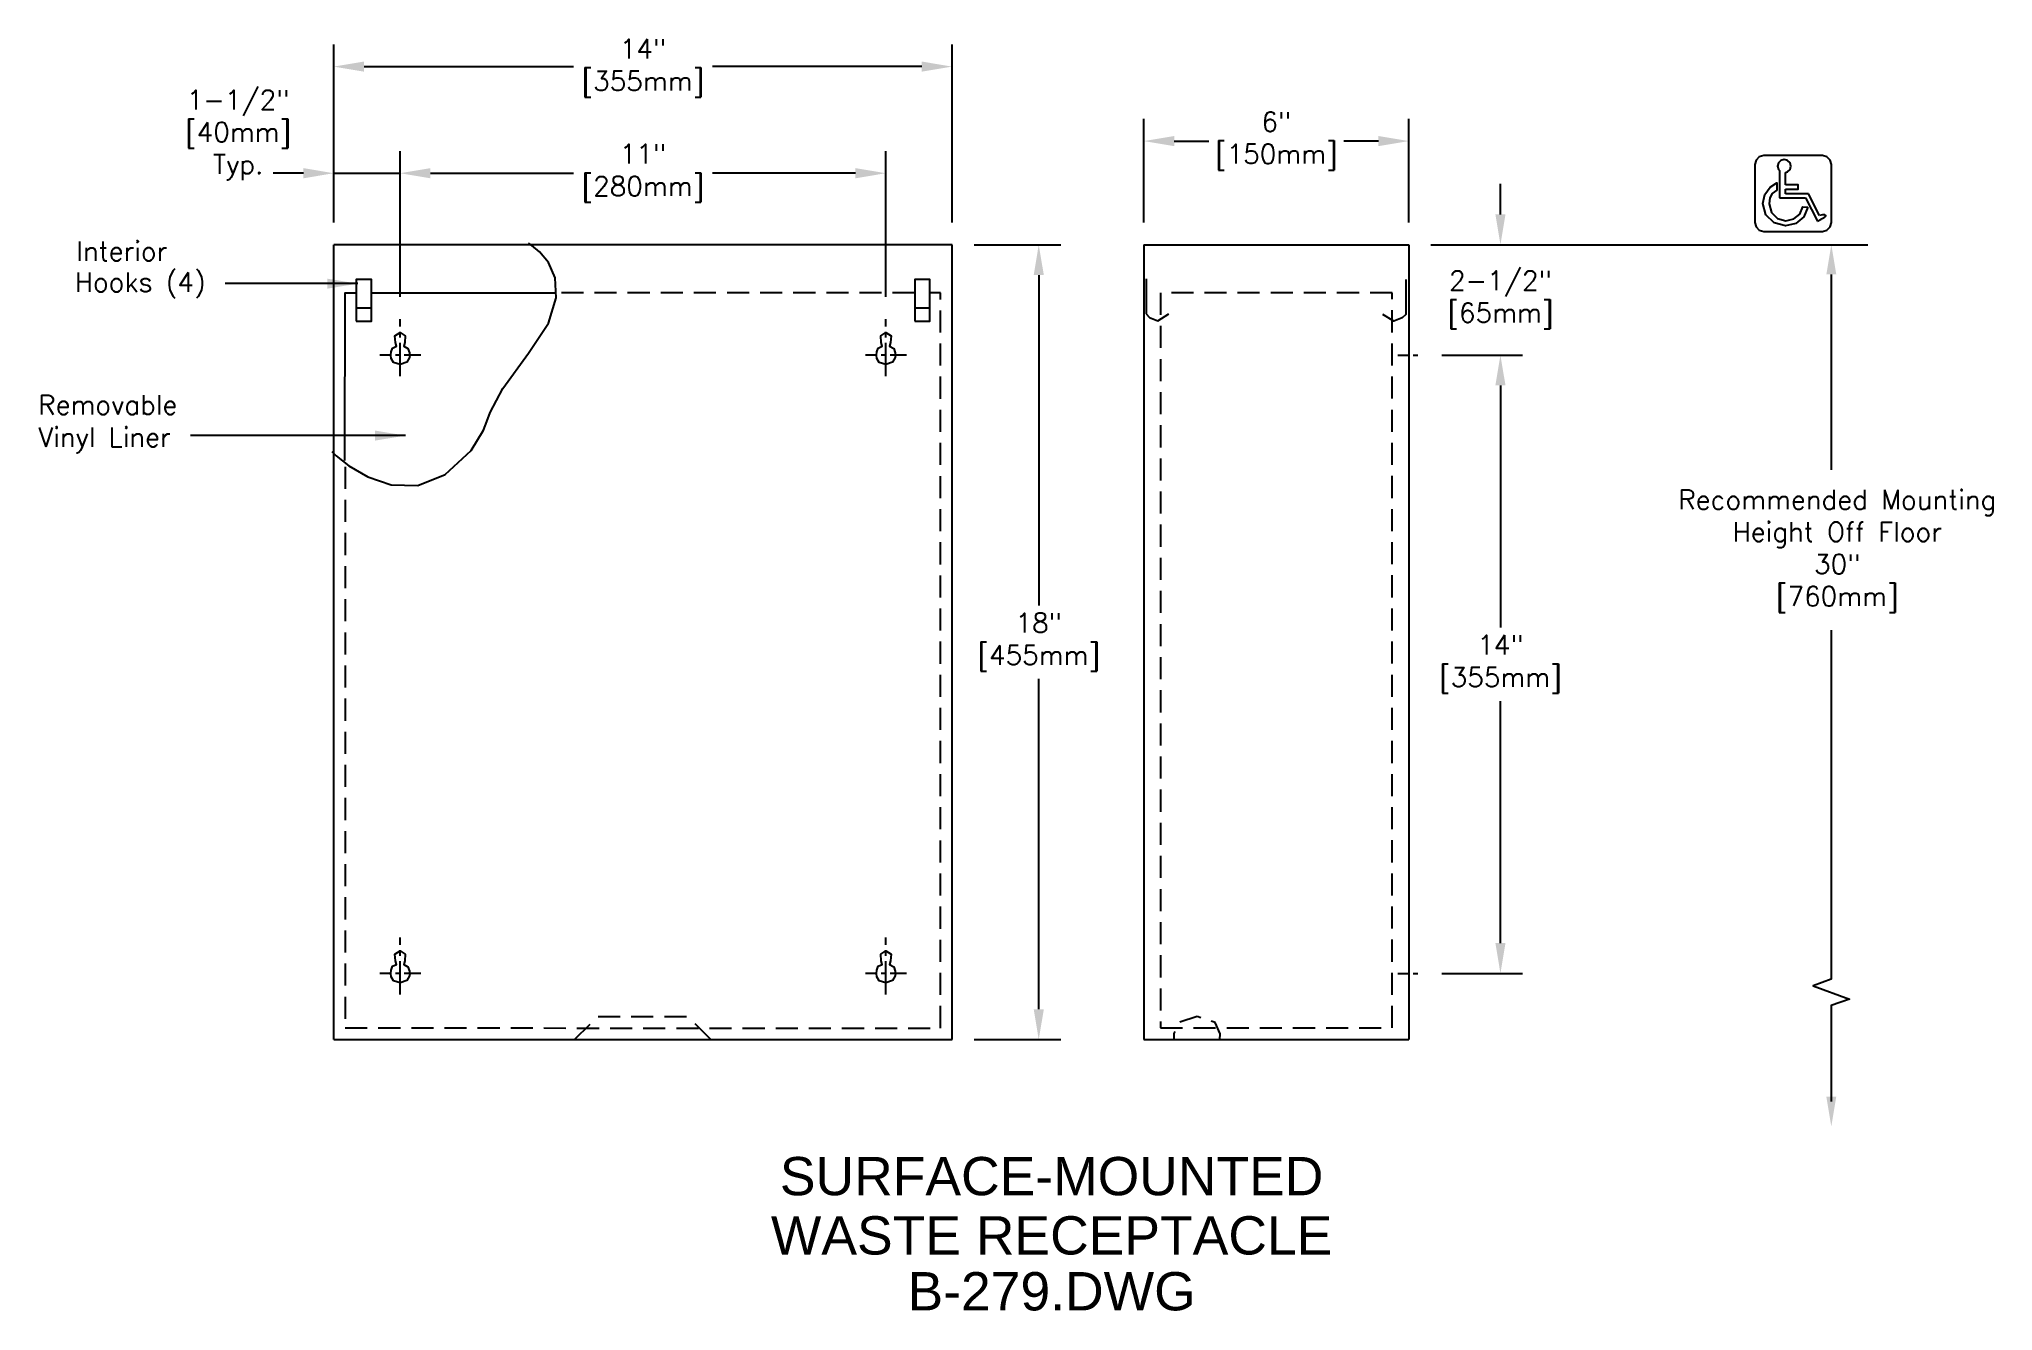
# Model space of a CAD drawing. Extents: x 42.8 to 87, y 8.6 to 37.4.
import ezdxf
from ezdxf.enums import TextEntityAlignment as Align

# ---------------------------------------------------------------- set-up
doc = ezdxf.new("R2010")
doc.units = 0
doc.header["$MEASUREMENT"] = 0
doc.header["$PDMODE"] = 35
doc.header["$PDSIZE"] = 1
doc.linetypes.add('CENTER2', pattern=[1.125, 0.75, -0.125, 0.125, -0.125])
doc.linetypes.add('HIDDEN2', pattern=[0.1875, 0.125, -0.0625])
doc.layers.get('0').update_dxf_attribs({"linetype": 'CONTINUOUS'})
doc.layers.get('DEFPOINTS').update_dxf_attribs({"linetype": 'CONTINUOUS'})
for name, color, linetype in [('DETAIL', 4, 'CONTINUOUS'), ('DIM', 1, 'CONTINUOUS'), ('TEXT', 2, 'CONTINUOUS')]:
    doc.layers.add(name, color=color, linetype=linetype)
doc.styles.add('ARIAL_5', font='arial.ttf', dxfattribs={"height": 5})
doc.styles.add('DIM_S_8', font='simplex.shx', dxfattribs={"height": 0.4375})
doc.dimstyles.new('DIM_S_7', dxfattribs={"dimtxt": 0.12, "dimasz": 0.6875, "dimexe": 0.5, "dimexo": 0.5, "dimgap": 0.09375, "dimtad": 1, "dimtih": 1, "dimtoh": 1, "dimdec": 4, "dimrnd": 0.0625, "dimzin": 0, "dimtxsty": 'DIM_S_8', "dimcen": 0.09375, "dimaunit": 1, "dimazin": 3, "dimtfac": 1, "dimtdec": 4, "dimtofl": 0, "dimtmove": 0, "dimatfit": 3, "dimtolj": 1, "dimtzin": 0})

# ---------------------------------------------------------------- blocks, each defined once
blk = doc.blocks.new('TBLK_TX')
blk = doc.blocks.new('*D1')
at = {"color": 0, "linetype": 'BYBLOCK'}
for p, q in [((100.844, 33.202), (100.844, 37.234)), ((114.844, 33.202), (114.844, 37.234)), ((101.532, 36.734), (106.271, 36.734)), ((114.157, 36.734), (109.417, 36.734))]:
    blk.add_line(p, q, dxfattribs=at)
for points in [[(101.532, 36.849), (101.532, 36.619), (100.844, 36.734)], [(114.157, 36.849), (114.157, 36.619), (114.844, 36.734)]]:
    blk.add_solid(points, dxfattribs=at)
at = {"layer": 'DEFPOINTS', "color": 0, "linetype": 'BYBLOCK'}
for p in [(114.844, 36.734), (100.844, 32.702), (114.844, 32.702)]:
    blk.add_point(p, dxfattribs=at)
at = {"color": 0, "linetype": 'BYBLOCK', "insert": (107.844, 36.701), "char_height": 0.4375, "attachment_point": 5, "style": 'DIM_S_8'}
blk.add_mtext('\\A1;14"\\P[355mm]', dxfattribs=at)
blk = doc.blocks.new('*D2')
at = {"color": 0, "linetype": 'BYBLOCK'}
for p, q in [((100.844, 33.202), (100.844, 34.82)), ((102.344, 31.519), (102.344, 34.82)), ((100.157, 34.32), (99.469, 34.32)), ((100.844, 34.32), (102.344, 34.32)), ((103.032, 34.32), (103.719, 34.32))]:
    blk.add_line(p, q, dxfattribs=at)
for points in [[(100.157, 34.435), (100.157, 34.205), (100.844, 34.32)], [(103.032, 34.435), (103.032, 34.205), (102.344, 34.32)]]:
    blk.add_solid(points, dxfattribs=at)
at = {"layer": 'DEFPOINTS', "color": 0, "linetype": 'BYBLOCK'}
for p in [(102.344, 34.32), (100.844, 32.702), (102.344, 31.019)]:
    blk.add_point(p, dxfattribs=at)
at = {"color": 0, "linetype": 'BYBLOCK', "insert": (98.678, 35.18), "char_height": 0.4375, "attachment_point": 5, "style": 'DIM_S_8'}
blk.add_mtext('\\A1;1-1/2"\\P[40mm]\\PTyp.', dxfattribs=at)
blk = doc.blocks.new('*D3')
at = {"color": 0, "linetype": 'BYBLOCK'}
for p, q in [((115.344, 32.702), (117.307, 32.702)), ((116.807, 32.014), (116.807, 24.535)), ((116.807, 15.389), (116.807, 22.869)), ((115.344, 14.702), (117.307, 14.702))]:
    blk.add_line(p, q, dxfattribs=at)
for points in [[(116.693, 32.014), (116.922, 32.014), (116.807, 32.702)], [(116.693, 15.389), (116.922, 15.389), (116.807, 14.702)]]:
    blk.add_solid(points, dxfattribs=at)
at = {"layer": 'DEFPOINTS', "color": 0, "linetype": 'BYBLOCK'}
for p in [(114.844, 32.702), (114.844, 14.702), (116.807, 14.702)]:
    blk.add_point(p, dxfattribs=at)
at = {"color": 0, "linetype": 'BYBLOCK', "insert": (116.807, 23.702), "char_height": 0.4375, "attachment_point": 5, "style": 'DIM_S_8'}
blk.add_mtext('\\A1;18"\\P[455mm]', dxfattribs=at)
blk = doc.blocks.new('*D4')
at = {"color": 0, "linetype": 'BYBLOCK'}
for p, q in [((119.187, 33.202), (119.187, 35.548)), ((125.187, 33.202), (125.187, 35.548)), ((119.875, 35.048), (120.656, 35.048)), ((124.5, 35.048), (123.719, 35.048))]:
    blk.add_line(p, q, dxfattribs=at)
for points in [[(119.875, 35.162), (119.875, 34.933), (119.187, 35.048)], [(124.5, 35.162), (124.5, 34.933), (125.187, 35.048)]]:
    blk.add_solid(points, dxfattribs=at)
at = {"layer": 'DEFPOINTS', "color": 0, "linetype": 'BYBLOCK'}
for p in [(125.187, 35.048), (119.187, 32.702), (125.187, 32.702)]:
    blk.add_point(p, dxfattribs=at)
at = {"color": 0, "linetype": 'BYBLOCK', "insert": (122.187, 35.048), "char_height": 0.4375, "attachment_point": 5, "style": 'DIM_S_8'}
blk.add_mtext('\\A1;6"\\P[150mm]', dxfattribs=at)
blk = doc.blocks.new('*D5')
at = {"color": 0, "linetype": 'BYBLOCK'}
for p, q in [((127.261, 33.389), (127.261, 34.077)), ((125.687, 32.702), (127.761, 32.702)), ((125.937, 30.202), (127.761, 30.202)), ((127.261, 29.514), (127.261, 28.827))]:
    blk.add_line(p, q, dxfattribs=at)
for points in [[(127.147, 33.389), (127.376, 33.389), (127.261, 32.702)], [(127.147, 29.514), (127.376, 29.514), (127.261, 30.202)]]:
    blk.add_solid(points, dxfattribs=at)
at = {"layer": 'DEFPOINTS', "color": 0, "linetype": 'BYBLOCK'}
for p in [(125.187, 32.702), (125.437, 30.202), (127.261, 30.202)]:
    blk.add_point(p, dxfattribs=at)
at = {"color": 0, "linetype": 'BYBLOCK', "insert": (127.261, 31.452), "char_height": 0.4375, "attachment_point": 5, "style": 'DIM_S_8'}
blk.add_mtext('\\A1;2-1/2"\\P[65mm]', dxfattribs=at)
blk = doc.blocks.new('*D6')
at = {"color": 0, "linetype": 'BYBLOCK'}
for p, q in [((125.937, 30.202), (127.761, 30.202)), ((127.261, 29.514), (127.261, 24.035)), ((127.261, 16.889), (127.261, 22.369)), ((125.937, 16.202), (127.761, 16.202))]:
    blk.add_line(p, q, dxfattribs=at)
for points in [[(127.147, 29.514), (127.376, 29.514), (127.261, 30.202)], [(127.147, 16.889), (127.376, 16.889), (127.261, 16.202)]]:
    blk.add_solid(points, dxfattribs=at)
at = {"layer": 'DEFPOINTS', "color": 0, "linetype": 'BYBLOCK'}
for p in [(125.437, 30.202), (125.437, 16.202), (127.261, 16.202)]:
    blk.add_point(p, dxfattribs=at)
at = {"color": 0, "linetype": 'BYBLOCK', "insert": (127.261, 23.202), "char_height": 0.4375, "attachment_point": 5, "style": 'DIM_S_8'}
blk.add_mtext('\\A1;14"\\P[355mm]', dxfattribs=at)
blk = doc.blocks.new('*D7')
at = {"color": 0, "linetype": 'BYBLOCK'}
for p, q in [((102.344, 31.519), (102.344, 34.82)), ((113.344, 31.519), (113.344, 34.82)), ((103.032, 34.32), (106.271, 34.32)), ((112.657, 34.32), (109.417, 34.32))]:
    blk.add_line(p, q, dxfattribs=at)
for points in [[(103.032, 34.435), (103.032, 34.205), (102.344, 34.32)], [(112.657, 34.435), (112.657, 34.205), (113.344, 34.32)]]:
    blk.add_solid(points, dxfattribs=at)
at = {"layer": 'DEFPOINTS', "color": 0, "linetype": 'BYBLOCK'}
for p in [(113.344, 34.32), (102.344, 31.019), (113.344, 31.019)]:
    blk.add_point(p, dxfattribs=at)
at = {"color": 0, "linetype": 'BYBLOCK', "insert": (107.844, 34.32), "char_height": 0.4375, "attachment_point": 5, "style": 'DIM_S_8'}
blk.add_mtext('\\A1;11"\\P[280mm]', dxfattribs=at)

msp = doc.modelspace()

# ---------------------------------------------------------------- linework, layer by layer
at = {"layer": 'DETAIL', "linetype": 'CONTINUOUS'}
for p, q in [((82.84311, 33.85552), (82.31794, 33.85552)), ((83.08715, 33.36077), (82.84311, 33.85552)), ((83.04076, 33.23758), (83.12649, 33.28102)), ((83.12649, 33.28102), (83.12471, 33.28462)), ((63.44687, 32.70192), (49.44687, 32.70192)), ((49.44687, 14.70186), (49.44687, 32.70192)), ((63.44687, 14.70186), (63.44687, 32.70192)), ((67.79012, 32.70192), (67.79012, 14.70186)), ((67.79012, 32.70192), (73.79012, 32.70192)), ((73.79012, 32.70192), (73.79012, 14.70186)), ((67.83874, 31.92525), (67.83874, 31.13298)), ((73.72354, 31.91348), (73.71847, 31.1211)), ((63.18347, 31.61274), (62.94384, 31.61279)), ((67.83874, 31.13298), (67.91485, 31.05683)), ((67.91485, 31.05683), (68.10514, 30.98068)), ((68.10514, 30.98068), (68.35251, 31.13298)), ((73.45111, 30.97056), (73.20468, 31.12444)), ((73.64188, 31.04546), (73.45111, 30.97056)), ((73.71847, 31.1211), (73.64188, 31.04546)), ((49.44687, 14.70186), (63.44687, 14.70186)), ((67.79012, 14.70186), (73.79012, 14.70186))]:
    msp.add_line(p, q, dxfattribs=at)
at = {"layer": 'DETAIL', "linetype": 'HIDDEN2', "ltscale": 4}
for p, q in [((62.60129, 31.61287), (54.45281, 31.61467)), ((63.18572, 14.96414), (63.18347, 31.61274)), ((68.16564, 31.61274), (68.16564, 14.96575)), ((73.41203, 31.61121), (68.16564, 31.61121)), ((73.41203, 14.96575), (73.41203, 31.61274)), ((49.70192, 27.67423), (49.70414, 14.96644)), ((49.70414, 14.96644), (63.18572, 14.96414)), ((68.16564, 14.96575), (73.41203, 14.96575))]:
    msp.add_line(p, q, dxfattribs=at)
at = {"layer": 'DETAIL', "linetype": 'CENTER2'}
for p, q in [((50.94687, 29.72578), (50.94687, 31.0185)), ((61.94687, 29.72578), (61.94687, 31.0185)), ((50.94687, 15.72578), (50.94687, 17.0185)), ((61.94687, 15.72578), (61.94687, 17.0185))]:
    msp.add_line(p, q, dxfattribs=at)
at = {"layer": 'DETAIL', "linetype": 'CENTER2', "ltscale": 0.5}
for p, q in [((51.41744, 30.20192), (50.48756, 30.20192)), ((62.41744, 30.20192), (61.48756, 30.20192)), ((51.41744, 16.20192), (50.48756, 16.20192)), ((62.41744, 16.20192), (61.48756, 16.20192))]:
    msp.add_line(p, q, dxfattribs=at)
at = {"layer": 'DETAIL', "linetype": 'CENTER2', "ltscale": 0.333333}
for p, q in [((73.54012, 30.20192), (74.04012, 30.20192)), ((73.54012, 16.20192), (74.04012, 16.20192))]:
    msp.add_line(p, q, dxfattribs=at)
at = {"layer": 'DETAIL', "linetype": 'CONTINUOUS'}
for points in [[(83.15434, 33.003), (83.25665, 33.03056), (83.3293, 33.10298), (83.35694, 33.20483), (83.35694, 34.51673), (83.3293, 34.61861), (83.25665, 34.69099), (83.15434, 34.71852), (81.82607, 34.71852), (81.72382, 34.69099), (81.65113, 34.61861), (81.62347, 34.51673), (81.62347, 33.20483), (81.65113, 33.10298), (81.72382, 33.03056), (81.82607, 33.003)], [(82.82311, 33.55401), (82.73066, 33.33594), (82.55268, 33.18441), (82.31749, 33.12764), (82.05883, 33.19736), (81.87492, 33.38052), (81.80492, 33.63816), (81.85171, 33.83584), (81.96833, 34.00276), (82.1192, 34.1034), (82.12068, 33.93707), (82.01863, 33.86266), (81.96265, 33.76099), (81.94557, 33.62746), (81.99807, 33.43427), (82.13599, 33.29691), (82.33002, 33.24463), (82.50635, 33.28543), (82.63982, 33.39576), (82.70921, 33.55752)], [(49.95661, 30.97117), (50.29916, 30.97117), (50.29916, 31.91345), (49.95661, 31.91345)], [(62.60129, 30.97117), (62.94384, 30.97117), (62.94384, 31.91345), (62.60129, 31.91345)], [(62.60129, 30.97117), (62.94384, 30.97117), (62.94384, 31.91345), (62.60129, 31.91345)], [(50.94687, 29.98775), (50.79996, 30.03376), (50.74584, 30.12736), (50.73811, 30.20192), (50.74287, 30.27369), (50.77617, 30.3621), (50.86659, 30.40531), (50.84097, 30.48584), (50.83318, 30.63538), (50.94687, 30.71589), (51.06493, 30.63538), (51.05571, 30.48584), (51.03255, 30.40531), (51.1267, 30.35258), (51.16138, 30.25466), (51.16633, 30.20192), (51.15821, 30.1464), (51.10131, 30.04329)], [(61.94687, 29.98775), (61.79996, 30.03376), (61.74584, 30.12736), (61.73811, 30.20192), (61.74287, 30.27369), (61.77617, 30.3621), (61.86659, 30.40531), (61.84097, 30.48584), (61.83318, 30.63538), (61.94687, 30.71589), (62.06493, 30.63538), (62.05571, 30.48584), (62.03255, 30.40531), (62.1267, 30.35258), (62.16138, 30.25466), (62.16633, 30.20192), (62.15821, 30.1464), (62.10131, 30.04329)], [(50.94687, 15.98775), (50.79996, 16.03376), (50.74584, 16.12736), (50.73811, 16.20192), (50.74287, 16.27369), (50.77617, 16.3621), (50.86659, 16.40531), (50.84097, 16.48584), (50.83318, 16.63538), (50.94687, 16.71589), (51.06493, 16.63538), (51.05571, 16.48584), (51.03255, 16.40531), (51.1267, 16.35258), (51.16138, 16.25466), (51.16633, 16.20192), (51.15821, 16.1464), (51.10131, 16.04329)], [(61.94687, 15.98775), (61.79996, 16.03376), (61.74584, 16.12736), (61.73811, 16.20192), (61.74287, 16.27369), (61.77617, 16.3621), (61.86659, 16.40531), (61.84097, 16.48584), (61.83318, 16.63538), (61.94687, 16.71589), (62.06493, 16.63538), (62.05571, 16.48584), (62.03255, 16.40531), (62.1267, 16.35258), (62.16138, 16.25466), (62.16633, 16.20192), (62.15821, 16.1464), (62.10131, 16.04329)]]:
    msp.add_lwpolyline(points, close=True, dxfattribs=at)
for points in [[(82.31794, 34.33534), (82.36607, 34.34831), (82.42099, 34.40301), (82.44189, 34.47998), (82.42099, 34.55688), (82.36607, 34.61154), (82.28883, 34.63234), (82.21157, 34.61154), (82.15668, 34.55688), (82.1358, 34.47998), (82.15668, 34.40301), (82.1806, 34.37917)], [(82.1806, 34.37917), (82.1806, 33.7597)], [(82.31794, 34.05393), (82.31794, 34.33534)], [(82.1806, 33.7597), (82.31794, 33.7597)], [(82.31794, 33.95811), (82.60652, 33.95811), (82.60652, 34.05393), (82.31794, 34.05393)], [(82.31794, 33.85552), (82.31794, 33.95811)], [(82.31794, 33.7597), (82.77409, 33.7597)], [(82.77409, 33.7597), (83.04076, 33.23758)], [(83.12471, 33.28462), (83.18547, 33.31008), (83.2244, 33.33813), (83.23346, 33.36356), (83.20825, 33.37838), (83.15534, 33.37729), (83.08715, 33.36077)], [(49.39986, 28.01586), (49.50376, 27.92017), (49.78943, 27.69823), (50.21784, 27.44773), (50.74995, 27.26639), (51.34673, 27.25191), (51.96914, 27.50198), (52.55596, 28.04128), (52.83829, 28.50448), (52.91126, 28.70119), (52.98895, 28.90106), (53.27599, 29.4436), (53.85325, 30.24314), (54.30904, 30.92779), (54.48629, 31.4954), (54.46097, 31.95025), (54.30904, 32.29661), (54.10647, 32.53873), (53.92921, 32.68087), (53.85325, 32.7273)], [(73.72354, 31.91348), (73.71847, 31.1211)], [(49.69956, 27.81245), (49.70192, 31.61467), (49.95661, 31.61461)], [(50.29916, 31.61454), (54.45281, 31.61366)], [(49.95658, 31.27099), (50.29913, 31.27099)], [(62.60129, 31.27099), (62.94384, 31.27099)], [(67.83874, 31.13298), (67.91485, 31.05683), (68.10514, 30.98068), (68.35251, 31.13298)], [(73.71847, 31.1211), (73.64188, 31.04546), (73.45111, 30.97056), (73.20468, 31.12444)]]:
    msp.add_lwpolyline(points, dxfattribs=at)
at = {"layer": 'DETAIL', "linetype": 'HIDDEN2', "ltscale": 4, "flags": 128}
for points in [[(54.89447, 14.70318), (55.4257, 15.22273), (57.46804, 15.22273), (57.98751, 14.70318)], [(69.51112, 14.70226), (69.51428, 14.83687), (69.40243, 15.08769), (68.99359, 15.22529), (68.58291, 15.09163), (68.46769, 14.83883), (68.46903, 14.70226)]]:
    msp.add_lwpolyline(points, dxfattribs=at)
at = {"layer": 'DIM', "linetype": 'CONTINUOUS'}
for p, q in [((74.54717, 32.70192), (84.18338, 32.70192)), ((83.35622, 32.02692), (83.35622, 27.60704))]:
    msp.add_line(p, q, dxfattribs=at)
msp.add_lwpolyline([(83.35622, 23.97463), (83.35622, 16.07128), (82.9441, 15.92128), (83.76834, 15.62128), (83.35622, 15.47128), (83.35622, 13.30443)], dxfattribs=at)
for points in [[(83.24372, 32.02692), (83.46872, 32.02692), (83.35622, 32.70192)], [(83.24372, 13.41119), (83.46872, 13.41119), (83.35622, 12.73619)]]:
    msp.add_solid(points, dxfattribs=at)

# ---------------------------------------------------------------- block references
at = {"layer": 'TEXT', "linetype": 'CONTINUOUS'}
ref = msp.add_blockref('TBLK_TX', (65.70128, 12.44352), dxfattribs=dict(at, xscale=0.1733333333333334, yscale=0.1733333333333334, zscale=0.1733333333333334))
ref.add_attrib('DWG_NAME', 'SURFACE-MOUNTED', dxfattribs={"layer": '0', "height": 0.8666667, "style": 'ARIAL_5'}).set_placement((65.70128, 11.1786), align=Align.CENTER)
ref = msp.add_blockref('TBLK_TX', (65.70128, 9.83673), dxfattribs=dict(at, xscale=0.1733333333333334, yscale=0.1733333333333334, zscale=0.1733333333333334))
ref.add_attrib('TITLE', 'WASTE RECEPTACLE', dxfattribs={"layer": '0', "height": 0.8666667, "style": 'ARIAL_5'}).set_placement((65.70128, 9.83673), align=Align.CENTER)
ref.add_attrib('DWG_NAME', 'B-279.DWG', dxfattribs={"layer": '0', "height": 0.866667, "style": 'ARIAL_5'}).set_placement((65.70128, 8.57181), align=Align.CENTER)

# ---------------------------------------------------------------- texts
at = {"layer": 'DIM', "linetype": 'CONTINUOUS', "style": 'DIM_S_8'}
for s, p in [('Interior', (43.61674, 32.33551)), ('Hooks (4)', (43.58117, 31.63574)), ('Removable', (42.75393, 28.85662)), ('Vinyl Liner', (42.75513, 28.1247))]:
    msp.add_text(s, height=0.4375, dxfattribs=at).set_placement(p)
at = {"layer": 'DIM', "linetype": 'CONTINUOUS', "insert": (83.49059, 25.76188), "char_height": 0.4375, "attachment_point": 5, "style": 'DIM_S_8'}
msp.add_mtext('Recommended Mounting\\PHeight Off Floor\\P30"\\P[760mm]', dxfattribs=at)

# ---------------------------------------------------------------- dimensions: what is measured, and where the dimension line sits
at = {"layer": 'DIM', "linetype": 'CONTINUOUS'}
for base, p1, p2, text, picture, middle in [((63.44687, 36.73408), (49.44687, 32.70192), (63.44687, 32.70192), '14"\\P[355mm]', '*D1', (56.44687, 36.70101)), ((50.94687, 34.32004), (49.44687, 32.70192), (50.94687, 31.0185), '1-1/2"\\P[40mm]\\PTyp.', '*D2', (47.28097, 35.17983)), ((73.79012, 35.04756), (67.79012, 32.70192), (73.79012, 32.70192), '6"\\P[150mm]', '*D4', (70.79012, 35.04756)), ((61.94687, 34.32004), (50.94687, 31.0185), (61.94687, 31.0185), '11"\\P[280mm]', '*D7', (56.44687, 34.32004))]:
    dim = msp.add_linear_dim(base=base, p1=p1, p2=p2, text=text, dimstyle='DIM_S_7', override={"dimpost": '\\X'}, dxfattribs=at)
    dim.commit()
    dim.dimension.update_dxf_attribs({"geometry": picture, "text_midpoint": middle, "dimtype": 160, "insert": (-51.39732, 0)})
for base, p1, p2, text, picture, middle in [((75.864, 30.20192), (73.79012, 32.70192), (74.04012, 30.20192), '2-1/2"\\P[65mm]', '*D5', (75.864, 31.45192)), ((65.41002, 14.70186), (63.44687, 32.70192), (63.44687, 14.70186), '18"\\P[455mm]', '*D3', (65.41002, 23.70189)), ((75.864, 16.20192), (74.04012, 30.20192), (74.04012, 16.20192), '14"\\P[355mm]', '*D6', (75.864, 23.20192))]:
    dim = msp.add_linear_dim(base=base, p1=p1, p2=p2, angle=90, text=text, dimstyle='DIM_S_7', override={"dimpost": '\\X'}, dxfattribs=at)
    dim.commit()
    dim.dimension.update_dxf_attribs({"geometry": picture, "text_midpoint": middle, "insert": (-51.39732, 0)})

# ---------------------------------------------------------------- leaders
for points in [[(49.98971, 31.81959), (46.99045, 31.81959)], [(51.07141, 28.37919), (46.20376, 28.37919)]]:
    msp.add_leader(points, dimstyle='DIM_S_7', dxfattribs=at)

doc.saveas('drawing.dxf')
